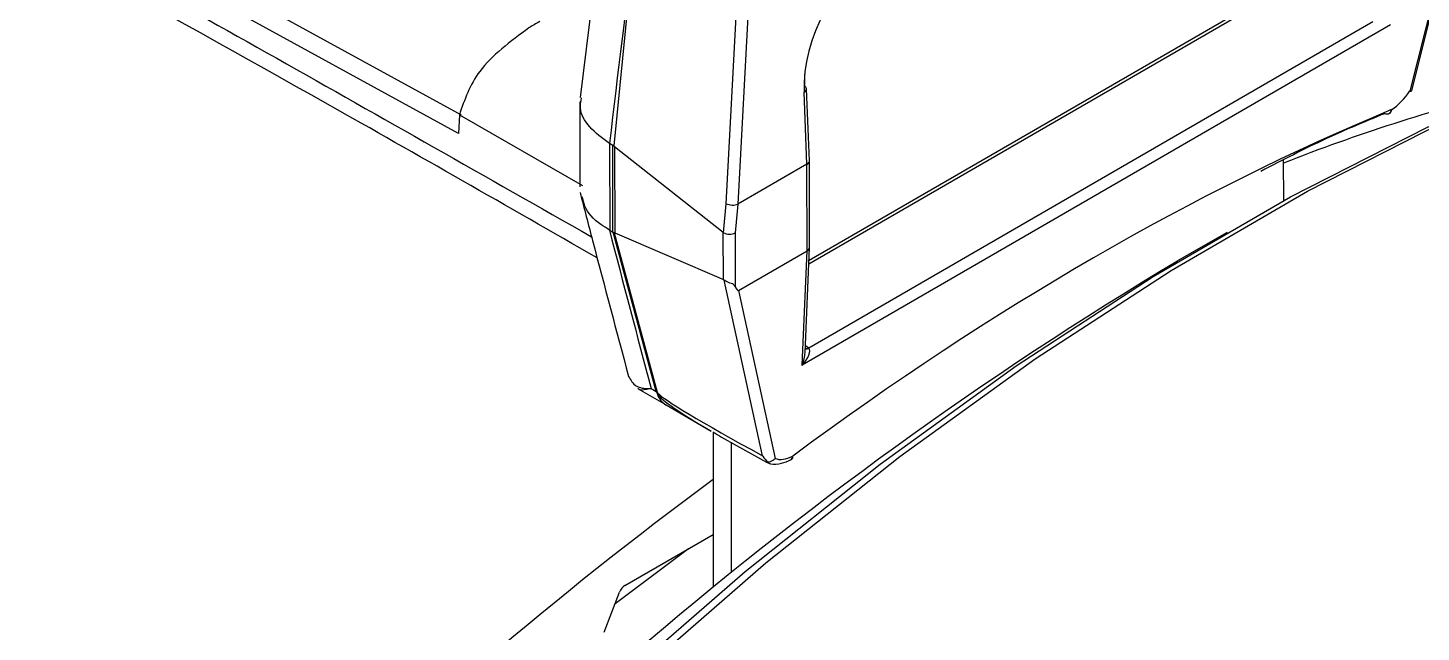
# Model space of a CAD drawing. Extents: x 7 to 135, y 3 to 97.
# Drawn here: x 15.577 to 17.218, y 78.97 to 79.682 of the extents above; entities that cross this region are included whole.
import ezdxf

# ---------------------------------------------------------------- set-up
doc = ezdxf.new("R2010")
doc.units = 0
doc.header["$MEASUREMENT"] = 0
doc.layers.add('OBJECT', color=7, linetype='CONTINUOUS')

msp = doc.modelspace()

# ---------------------------------------------------------------- linework, layer by layer
at = {"layer": 'OBJECT'}
for p, q in [((16.0874, 79.5793), (15.105, 80.1182)), ((16.0842, 79.5576), (15.0953, 80.1002)), ((16.27, 79.9504), (16.2272, 79.6)), ((17.2067, 79.6084), (17.2755, 79.8845)), ((17.2693, 79.868), (17.2045, 79.6078)), ((16.3994, 79.4751), (16.4184, 79.8374)), ((16.4321, 79.837), (16.4131, 79.4745)), ((16.2916, 79.7931), (16.2668, 79.5432)), ((17.069, 79.735), (16.4966, 79.4038)), ((17.0634, 79.7359), (16.4968, 79.408)), ((17.1814, 79.6856), (16.4887, 79.2847)), ((16.4964, 79.3052), (17.1608, 79.6897)), ((16.4974, 79.5257), (16.4938, 79.6105)), ((16.2269, 79.5952), (16.227, 79.4948)), ((16.4944, 79.5216), (16.4909, 79.6065)), ((16.085, 79.5797), (16.0842, 79.5576)), ((16.085, 79.5797), (16.2299, 79.4967)), ((16.2657, 79.5437), (16.262, 79.5459)), ((16.262, 79.5459), (16.2621, 79.4439)), ((16.2658, 79.4417), (16.2657, 79.5437)), ((16.3958, 79.441), (16.2679, 79.5422)), ((16.2679, 79.5422), (16.268, 79.4406)), ((17.0558, 79.4788), (17.0557, 79.5266)), ((16.4944, 79.5216), (16.4131, 79.4745)), ((16.4945, 79.4196), (16.4944, 79.5216)), ((16.4975, 79.4237), (16.4974, 79.5256)), ((16.396, 79.4409), (16.3994, 79.4751)), ((16.4131, 79.4745), (16.4098, 79.4406)), ((16.2621, 79.4439), (16.2658, 79.4417)), ((16.2663, 79.4414), (16.2675, 79.4408)), ((16.3169, 79.2539), (16.2663, 79.4414)), ((16.2675, 79.4408), (16.318, 79.2532)), ((16.268, 79.4406), (16.3959, 79.3858)), ((16.3959, 79.3858), (16.3958, 79.441)), ((16.4098, 79.4406), (16.4098, 79.3773)), ((16.9891, 79.4413), (16.9308, 79.4076)), ((16.4136, 79.3727), (16.4945, 79.4196)), ((16.4887, 79.2847), (16.4945, 79.4196)), ((16.4921, 79.2996), (16.4975, 79.4236)), ((16.4945, 79.4196), (16.4945, 79.4196)), ((16.4422, 79.178), (16.397, 79.3851)), ((16.4136, 79.3727), (16.4568, 79.1751)), ((16.4925, 79.3082), (16.4964, 79.3052)), ((16.2954, 79.257), (16.3284, 79.238)), ((16.3109, 79.2573), (16.3169, 79.2539)), ((16.3284, 79.238), (16.3816, 79.2073)), ((16.3839, 79.2061), (16.3841, 79.024)), ((16.4051, 79.194), (16.4053, 79.0414)), ((16.4485, 79.1706), (16.4498, 79.1693)), ((16.2798, 79.0252), (16.384, 79.0853)), ((16.3548, 79.0685), (16.2684, 79.0039)), ((16.2554, 78.9704), (16.2737, 79.0176))]:
    msp.add_line(p, q, dxfattribs=at)
at = {"layer": 'OBJECT', "flags": 128}
for points in [[(15.7003, 78.2877), (15.8418, 78.457), (15.9877, 78.6186), (16.1374, 78.772), (16.2904, 78.9166), (16.4461, 79.0519), (16.6038, 79.1772), (16.7631, 79.2923), (16.9234, 79.3966), (17.0839, 79.4897), (17.2442, 79.5714), (17.4036, 79.6412), (17.5615, 79.699), (17.7174, 79.7445), (17.8706, 79.7775), (18.0206, 79.798), (18.1668, 79.8058), (18.3086, 79.8009)], [(15.6713, 78.2711), (15.8136, 78.4418), (15.9603, 78.6049), (16.1109, 78.7597), (16.2649, 78.9055), (16.4216, 79.0419), (16.5804, 79.1683), (16.7408, 79.2843), (16.9021, 79.3894), (17.0638, 79.4832), (17.2252, 79.5653), (17.3857, 79.6355), (17.5408, 79.6922)]]:
    msp.add_lwpolyline(points, dxfattribs=at)
at = {"layer": 'OBJECT'}
for centre, radius, start, end in [((17.7851, 76.8938), 3.224, 119.8667, 120.1279), ((16.4892, 79.6108), 0.00468, 291.816, 356.5677), ((16.4896, 79.61), 0.00425, 6.763, 63.6271), ((17.8558, 77.4842), 2.1902, 104.2149, 111.4259), ((17.1776, 79.5861), 0.00531, 240.2954, 290.4713), ((17.1769, 79.5864), 0.00586, 296.3831, 354.8038), ((17.1757, 79.5904), 0.01, 292.511, 300.0595), ((17.1757, 79.5904), 0.01, 300.0595, 302.5222), ((17.1784, 79.5854), 0.00437, 307.5461, 5.8684), ((19.3045, 75.4468), 4.6176, 120.9343, 140.6567), ((16.4932, 79.3111), 0.00674, 262.7997, 298.2095), ((16.4936, 79.3102), 0.0062, 258.1247, 299.7909), ((16.3287, 79.2744), 0.0237, 240.0173, 243.159), ((16.309, 79.2697), 0.0204, 296.3854, 299.0021), ((16.3409, 79.2582), 0.0238, 196.5962, 238.3857), ((16.4724, 79.1778), 0.0052, 301.8704, 359.364), ((16.4705, 79.1823), 0.01, 297.4527, 300.0595), ((16.4705, 79.1823), 0.01, 300.0595, 306.5182), ((16.474, 79.177), 0.00371, 312.6795, 12.2909), ((19.1864, 75.3457), 4.7251, 126.3771, 143.0822)]:
    msp.add_arc(centre, radius, start, end, dxfattribs=at)
for centre, major_axis, ratio, start_param, end_param in [((17.3799, 75.2202), (1.5723, 16.5396), 0.094717, 1.299677, 1.315189), ((16.5868, 79.6611), (0.0623, 0.1198), 0.608974, 0.763597, 2.326797), ((16.5797, 79.6647), (0.0574, 0.1112), 0.603781, 2.176218, 2.325177), ((17.1827, 79.6244), (0.0269, 0.0422), 0.545257, 4.006472, 4.668304), ((16.705, 76.7299), (1.8184, 2.849), 0.545258, 0.66269, 0.959022), ((16.346, 80.3925), (0.0798, 0.848), 0.104693, 3.090313, 3.093653), ((16.3497, 80.3904), (0.0798, 0.848), 0.104693, 3.093653, 3.106744), ((16.3497, 80.3909), (0.0753, 0.8515), 0.108841, 3.057126, 3.070215), ((16.4874, 79.5254), (0.01, 0.00021), 0.561289, 5.485784, 6.294561), ((16.406, 79.4784), (0.00997, -0.00076), 0.488984, 4.021582, 5.533665), ((16.4223, 79.6427), (0.0094, 0.1682), 0.040876, 3.162037, 3.168391), ((16.3474, 79.1275), (-0.1016, 0.3195), 0.201717, 6.06552, 6.069724), ((17.7934, 78.3465), (-1.777, 5.6224), 0.198174, 1.312152, 1.345843), ((16.351, 79.1254), (-0.1016, 0.3195), 0.201717, 6.059009, 6.06552), ((16.351, 79.1251), (-0.0977, 0.3169), 0.22147, 6.097285, 6.103802), ((16.4026, 79.5117), (0.0063, 0.071), 0.108841, 3.070215, 3.096395), ((16.4027, 79.4447), (0.01, -0.00049), 0.541784, 4.005818, 5.524255), ((16.4875, 79.4239), (0.01, -0.00021), 0.594845, 5.510292, 6.296318), ((16.4028, 79.3595), (-0.0081, 0.0264), 0.22147, 5.956683, 6.097285), ((16.3789, 79.5034), (-0.0345, 0.1307), 0.060316, 2.857383, 3.158053), ((16.4817, 79.2892), (0.0149, 0.0157), 0.380952, 4.78596, 6.269619), ((16.4817, 79.2892), (0.0071, 0.0202), 0.38275, 4.622262, 5.38215), ((16.4959, 79.2974), (-0.00387, 0.00929), 0.469446, 5.416948, 5.471028), ((16.7606, 79.0578), (0.4436, -0.198), 0.067793, 3.196709, 3.249373), ((16.7412, 79.039), (0.4232, -0.2148), 0.033215, 3.171485, 3.224149), ((16.7606, 79.0578), (0.4436, -0.198), 0.067793, 3.249373, 3.717525), ((16.7412, 79.039), (0.4232, -0.2148), 0.033215, 3.224149, 3.944813), ((16.4814, 79.2185), (0.0269, 0.0422), 0.545257, 3.236602, 3.898433), ((16.2798, 79.017), (0.005, 0.00866), 0.577456, 0.785256, 1.832237)]:
    msp.add_ellipse(centre, major_axis=major_axis, ratio=ratio, start_param=start_param, end_param=end_param, dxfattribs=at)
for points, knots in [([(14.0003, 80.6297), (14.1529, 80.555), (14.6521, 80.3107), (15.3993, 79.9143), (15.9935, 79.5766), (16.2407, 79.4361)], [0, 0, 0, 0, 0.2045419, 0.6690508, 1, 1, 1, 1]), ([(16.2473, 79.4113), (16.1415, 79.4719), (15.837, 79.6465), (15.3353, 79.9214), (14.7369, 80.2385), (14.2924, 80.4677), (14.0452, 80.5885), (14.0003, 80.6105)], [0, 0, 0, 0, 0.1412846, 0.4064392, 0.6696197, 0.9400179, 1, 1, 1, 1]), ([(16.1669, 79.6822), (16.145, 79.666), (16.1045, 79.636), (16.0911, 79.5974), (16.085, 79.5797)], [0, 0, 0, 0, 0.541514, 1, 1, 1, 1]), ([(17.2045, 79.6078), (17.2045, 79.6078), (17.2049, 79.6078), (17.2058, 79.6078), (17.2066, 79.6079), (17.2066, 79.6083), (17.2066, 79.6084)], [0, 0, 0, 0, 0.024844, 0.292508, 0.804852, 1, 1, 1, 1]), ([(16.2617, 79.546), (16.2533, 79.5523), (16.2364, 79.5649), (16.2259, 79.5843), (16.2281, 79.5958), (16.2288, 79.5998)], [0, 0, 0, 0, 0.3962793, 0.7925546, 1, 1, 1, 1]), ([(17.175, 79.5815), (17.1704, 79.5795), (17.1472, 79.5699), (17.0988, 79.5494), (17.0544, 79.5264), (17.0287, 79.5131)], [0, 0, 0, 0, 0.095627, 0.478162, 1, 1, 1, 1]), ([(16.2272, 79.4881), (16.2321, 79.4693), (16.2507, 79.3974), (16.27, 79.3251), (16.2843, 79.2717)], [0, 0, 0, 0, 0.260658, 1, 1, 1, 1]), ([(16.2618, 79.4441), (16.2583, 79.4462), (16.2458, 79.454), (16.2328, 79.4674), (16.2307, 79.4795), (16.2301, 79.4833)], [0, 0, 0, 0, 0.208085, 0.749749, 1, 1, 1, 1]), ([(16.4098, 79.3773), (16.4093, 79.3782), (16.4083, 79.3798), (16.4053, 79.3811), (16.402, 79.3822), (16.3991, 79.3835), (16.3975, 79.3847), (16.397, 79.3851)], [0, 0, 0, 0, 0.281503, 0.477149, 0.672463, 0.878462, 1, 1, 1, 1]), ([(16.2844, 79.2717), (16.2868, 79.2673), (16.2913, 79.2588), (16.3032, 79.2573), (16.3102, 79.2573), (16.3108, 79.2573), (16.3109, 79.2573)], [0, 0, 0, 0, 0.4983, 0.956893, 0.994817, 1, 1, 1, 1]), ([(16.3109, 79.2573), (16.3108, 79.2573), (16.3103, 79.2572), (16.3084, 79.2567), (16.3029, 79.2557), (16.2972, 79.2547), (16.2959, 79.2573), (16.2957, 79.2577)], [0, 0, 0, 0, 0.00855, 0.081687, 0.2628, 0.891169, 1, 1, 1, 1]), ([(16.3837, 79.2062), (16.3871, 79.2042), (16.4095, 79.191), (16.4315, 79.179), (16.4502, 79.1689)], [0, 0, 0, 0, 0.151203, 1, 1, 1, 1]), ([(16.4422, 79.178), (16.4423, 79.1779), (16.4441, 79.1751), (16.4463, 79.1728), (16.4485, 79.1706)], [0, 0, 0, 0, 0.019973, 1, 1, 1, 1]), ([(16.4568, 79.1751), (16.4567, 79.1751), (16.4563, 79.1746), (16.4551, 79.1733), (16.4527, 79.1716), (16.4502, 79.1708), (16.4488, 79.1706), (16.4485, 79.1706)], [0, 0, 0, 0, 0.017181, 0.202287, 0.556603, 0.898381, 1, 1, 1, 1]), ([(16.4498, 79.1693), (16.4504, 79.1691), (16.4549, 79.1675), (16.4638, 79.1685), (16.4716, 79.1719), (16.4751, 79.1734)], [0, 0, 0, 0, 0.069384, 0.580998, 1, 1, 1, 1])]:
    msp.add_open_spline(points, degree=3, knots=knots, dxfattribs=at)

doc.saveas('drawing.dxf')
